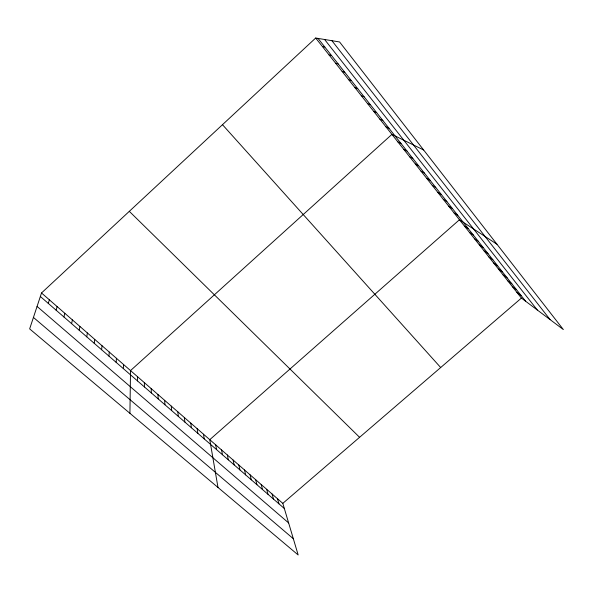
<?xml version="1.0" encoding="UTF-8"?>
<svg xmlns="http://www.w3.org/2000/svg" width="593" height="593" viewBox="0 0 593 593"><rect width="100%" height="100%" fill="white"/><g stroke="black" fill="none" stroke-linecap="round" stroke-linejoin="round"><path stroke-width="0.89" d="M129.926 413.321L130.527 370.581L391.914 134.389L423.617 149.97M123.366 368.638L123.507 364.458M116.191 362.405L116.413 358.276M108.942 356.104L109.26 352.034M101.625 349.751L102.026 345.734M94.235 343.325L94.724 339.366M86.771 336.839L87.349 332.94M79.232 330.286L79.907 326.439M71.612 323.667L72.383 319.886M63.918 316.981L64.785 313.26M56.142 310.228L57.106 306.566M48.292 303.401L49.352 299.806M41.517 292.972L29.65 328.885L298.168 554.974L282.809 503.361L41.517 292.972L315.684 38.026L339.581 41.962L563.35 329.567L521.417 298.079L315.684 38.026M282.809 503.361L521.417 298.079M322.407 46.528L324.816 47.017M329.063 54.941L331.546 55.534M335.645 63.258L338.203 63.962M342.161 71.494L344.785 72.294M348.61 79.647L351.301 80.544M354.985 87.712L357.742 88.705M361.3 95.688L364.124 96.778M367.549 103.59L370.432 104.768M373.731 111.402L376.681 112.677M379.854 119.141L382.863 120.505M385.917 126.806L388.978 128.251M397.851 141.89L401.031 143.506M403.729 149.325L406.961 151.022M409.555 156.678L412.839 158.457M415.315 163.964L418.658 165.825M421.023 171.177L424.41 173.112M426.671 178.323L430.11 180.331M432.267 185.394L435.759 187.477M437.812 192.399L441.348 194.548M443.297 199.337L446.877 201.561M448.731 206.208L452.363 208.499M454.119 213.013L457.789 215.37M496.956 244.227L459.449 219.751L209.774 439.672L217.994 487.468M464.475 226.103L468.233 228.587M469.448 232.397L473.251 234.939M474.385 238.631L478.225 241.24M479.277 244.813L483.154 247.481M484.125 250.943L488.039 253.663M488.928 257.014L492.879 259.793M493.695 263.033L497.675 265.864M498.416 269L502.434 271.89M503.094 274.922L507.148 277.858M507.734 280.786L511.818 283.773M512.337 286.597L516.451 289.636M516.896 292.364L521.047 295.455M33.438 317.425L293.327 538.718M37.07 306.44L288.643 522.952M40.354 296.5L284.351 508.527M129.311 211.338L359.588 437.308M222.486 124.693L440.688 367.534M318.018 38.412L525.598 301.214M324.608 39.494L537.295 309.998M331.924 40.702L550.111 319.62M277.472 498.706L278.962 503.842M272.091 494.013L273.521 499.121M266.657 489.277L268.043 494.354M261.187 484.503L262.514 489.551M255.665 479.693L256.939 484.711M250.098 474.837L251.321 479.826M244.479 469.938L245.65 474.897M238.823 465.001L239.935 469.93M233.108 460.027L234.168 464.919M227.349 455.001L228.349 459.864M221.537 449.939L222.479 454.764M215.682 444.832L216.564 449.62M203.503 434.209L204.251 438.924M197.172 428.687L197.854 433.364M190.783 423.12L191.406 427.761M184.341 417.502L184.89 422.097M177.833 411.831L178.308 416.382M171.266 406.101L171.673 410.615M164.639 400.319L164.965 404.789M157.946 394.486L158.198 398.904M151.185 388.593L151.363 392.966M144.366 382.648L144.47 386.977M137.48 376.644L137.502 380.921"/></g></svg>
